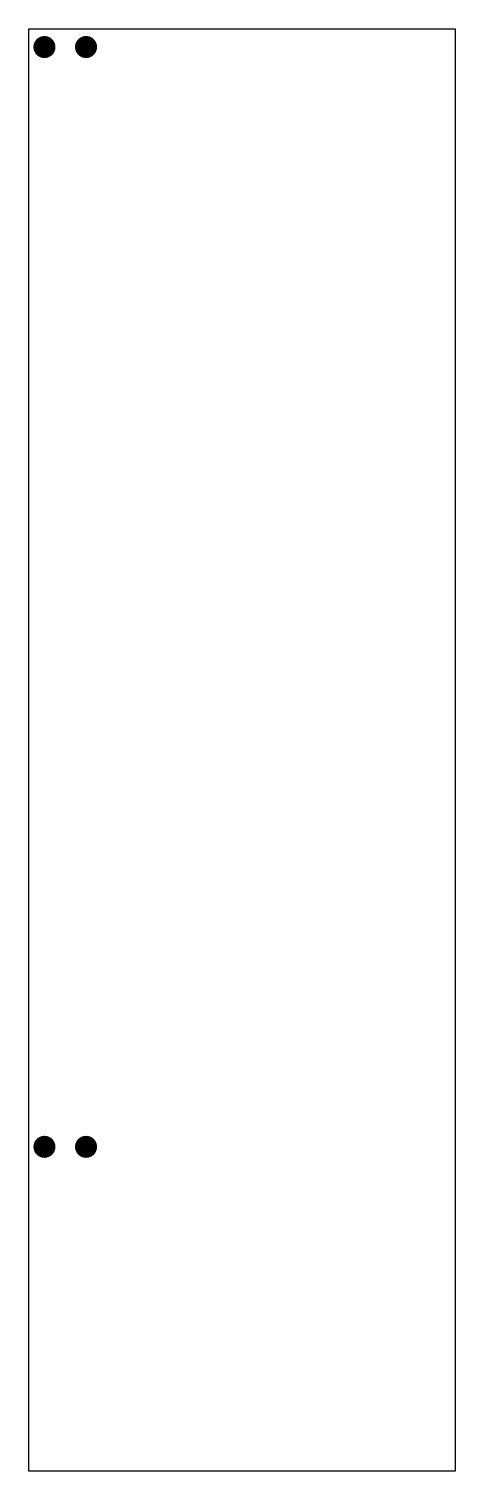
# Model space of a CAD drawing. Extents: x 0 to 82, y 0 to 278.
import ezdxf

# ---------------------------------------------------------------- set-up
doc = ezdxf.new("R2010")
doc.units = 0
for name, color, linetype in [('18', 82, 'CONTINUOUS'), ('20', 7, 'CONTINUOUS'), ('44', 253, 'CONTINUOUS')]:
    doc.layers.add(name, color=color, linetype=linetype)

# ---------------------------------------------------------------- blocks, each defined once
blk = doc.blocks.new('ROUNDV')
at = {"const_width": 0.5}
blk.add_lwpolyline([(0, -0.25, 1), (0, 0.25, 1), (0, -0.25)], format="xyb", dxfattribs=at)

msp = doc.modelspace()

# ---------------------------------------------------------------- linework, layer by layer
at = {"layer": '20'}
for p, q in [((0, 62.4), (0, 277.5)), ((0, 277.5), (82, 277.5)), ((82, 277.5), (82, 0)), ((0, 0), (0, 62.4)), ((82, 0), (0, 0))]:
    msp.add_line(p, q, dxfattribs=at)
at = {"layer": '44'}
for centre in [(3, 274), (11, 274), (3, 62.4), (11, 62.4)]:
    msp.add_circle(centre, 1.1, dxfattribs=at)

# ---------------------------------------------------------------- block references
at = {"layer": '18', "xscale": 4.24, "yscale": 4.24}
for p in [(3, 274), (11, 274), (3, 62.4), (11, 62.4)]:
    msp.add_blockref('ROUNDV', p, dxfattribs=at)

doc.saveas('drawing.dxf')
